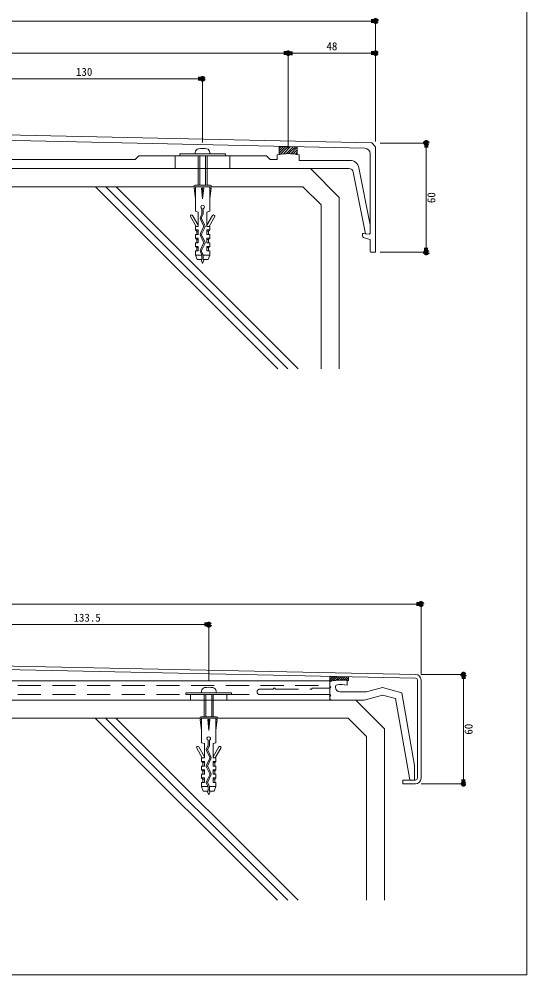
# Model space of a CAD drawing. Units: millimetres, scale not verified. Extents: x -690 to 690, y -477 to 478.
# Drawn here: x 411 to 690, y -477 to 48 of the extents above; entities that cross this region are included whole.
import ezdxf
from ezdxf.enums import TextEntityAlignment as Align

# ---------------------------------------------------------------- set-up
doc = ezdxf.new("R2010")
doc.units = ezdxf.units.MM
doc.header["$LTSCALE"] = 2
doc.linetypes.add('USER1', pattern=[9.525, 6.35, -3.175])
doc.linetypes.add('USER2', pattern=[19.05, 12.7, -6.35])
for name, color, linetype, lineweight in [('0-0_0', 7, 'Continuous', 80), ('0-1_WAKU', 7, 'Continuous', 18), ('0-3_KUTAI', 3, 'Continuous', 18), ('0-4_BOUSUI', 1, 'Continuous', 18), ('0-6_HATCH', 9, 'Continuous', 18), ('0-7_KASAGI', 150, 'Continuous', 18), ('0-8_sunpo', 7, 'Continuous', 18), ('0-9_KANAMONO_SCREW', 4, 'Continuous', 18)]:
    doc.layers.add(name, color=color, linetype=linetype, lineweight=lineweight)
doc.styles.add('ＭＳ ゴシック', font='')
doc.styles.get('ＭＳ ゴシック').set_extended_font_data('MS Gothic')

# ---------------------------------------------------------------- blocks, each defined once
blk = doc.blocks.new('_Dot')
at = {"layer": '0-0_0'}
for p, q in [((-0.5, 0), (-1, 0)), ((0.25, 0), (-0.25, 0))]:
    blk.add_line(p, q, dxfattribs=at)
blk.add_circle((0, 0), 0.25, dxfattribs=at)

msp = doc.modelspace()

# ---------------------------------------------------------------- linework, layer by layer
at = {"layer": '0-1_WAKU'}
msp.add_lwpolyline([(-689.991, -477.444), (690.009, -477.444), (690.009, 477.556), (-689.991, 477.556)], close=True, dxfattribs=at)
at = {"layer": '0-3_KUTAI'}
for p, q in [((567.009, -44.459), (577.009, -54.459)), ((577.009, -54.459), (577.009, -144.459)), ((591.895, -336.454), (601.895, -346.454)), ((601.895, -346.454), (601.895, -436.454))]:
    msp.add_line(p, q, dxfattribs=at)
for points in [[(177.009, -144.459), (177.009, -44.459), (567.009, -44.459)], [(151.895, -436.454), (151.895, -336.454), (591.895, -336.454)]]:
    msp.add_lwpolyline(points, dxfattribs=at)
at = {"layer": '0-4_BOUSUI'}
for points in [[(587.009, -144.459), (587.009, -50.317), (571.151, -34.459), (225.669, -34.459), (217.009, -39.459), (197.009, -39.459)], [(611.895, -436.454), (611.895, -342.312), (596.037, -326.454), (200.555, -326.454), (191.895, -331.454), (171.895, -331.454)]]:
    msp.add_lwpolyline(points, dxfattribs=at)
at = {"layer": '0-6_HATCH'}
for p, q in [((453.223, -44.459), (553.223, -144.459)), ((458.88, -44.459), (558.88, -144.459)), ((464.537, -44.459), (564.537, -144.459)), ((453.109, -336.454), (553.109, -436.454)), ((458.766, -336.454), (558.766, -436.454)), ((464.423, -336.454), (564.423, -436.454))]:
    msp.add_line(p, q, dxfattribs=at)
at = {"layer": '0-7_KASAGI'}
for p, q in [((554.009, -23.369), (555.073, -22.305)), ((554.009, -24.716), (556.391, -22.335)), ((554.009, -26.063), (557.708, -22.364)), ((554.804, -26.615), (559.026, -22.393)), ((556.368, -26.399), (560.344, -22.423)), ((557.827, -26.287), (561.662, -22.452)), ((559.201, -26.26), (562.979, -22.481)), ((560.504, -26.304), (564.009, -22.798)), ((561.746, -26.409), (564.009, -24.145)), ((562.933, -26.569), (564.009, -25.492)), ((604.009, -69.923), (604.009, -26.327)), ((592.274, -34.459), (171.744, -34.459)), ((599.709, -71.045), (599.709, -70.694)), ((600.244, -70.196), (603.474, -70.421)), ((606.509, -80.459), (604.509, -80.459)), ((581.895, -316.98), (581.895, -313.412)), ((581.895, -314.142), (582.61, -313.427)), ((581.895, -315.265), (583.709, -313.45)), ((581.895, -316.387), (584.809, -313.473)), ((583.575, -315.83), (585.909, -313.496)), ((584.893, -315.635), (587.008, -313.519)), ((586.134, -315.516), (588.108, -313.542)), ((587.312, -315.46), (589.208, -313.565)), ((588.435, -315.46), (590.307, -313.588)), ((589.511, -315.506), (591.407, -313.611)), ((590.545, -315.595), (592.02, -314.12)), ((581.895, -318.954), (581.895, -316.98)), ((581.895, -323.454), (581.895, -319.954)), ((584.895, -319.047), (584.895, -319.454)), ((591.395, -315.7), (591.395, -318.228)), ((591.563, -315.7), (592.02, -315.243)), ((629.895, -369.454), (629.895, -315.392)), ((631.895, -315.392), (631.895, -369.454)), ((581.895, -325.454), (581.895, -324.454))]:
    msp.add_line(p, q, dxfattribs=at)
at = {"layer": '0-7_KASAGI', "linetype": 'USER2'}
for p, q in [((497.009, -34.459), (497.009, -27.459)), ((527.009, -34.459), (527.009, -27.459))]:
    msp.add_line(p, q, dxfattribs=at)
at = {"layer": '0-7_KASAGI', "linetype": 'USER1'}
for p, q in [((181.895, -318.454), (581.895, -318.454)), ((551.095, -319.954), (551.695, -319.954)), ((181.895, -323.454), (581.895, -323.454)), ((505.395, -326.454), (505.395, -323.454)), ((525.395, -326.454), (525.395, -323.454)), ((581.895, -323.454), (543.395, -323.454))]:
    msp.add_line(p, q, dxfattribs=at)
at = {"layer": '0-7_KASAGI'}
for points in [[(157.009, -79.959), (157.009, -10.459), (159.009, -8.459), (174.918, -8.812), (177.009, -10.903), (604.964, -20.413), (607.009, -22.459), (607.009, -79.959)], [(601.076, -23.328), (175.739, -13.876), (173.648, -11.785), (163.076, -11.55)], [(564.009, -26.764), (564.009, -22.504), (554.009, -22.282), (554.009, -26.764)], [(384.509, -29.459), (475.009, -29.459), (477.009, -27.459), (547.009, -27.459), (549.009, -29.459), (553.009, -29.459), (553.009, -26.989)], [(565.009, -26.989), (565.009, -29.959), (592.899, -29.959)], [(603.474, -70.421), (601.392, -70.276), (594.727, -36.475)], [(597.804, -33.992), (604.009, -65.459), (604.009, -69.923)], [(604.009, -79.959), (604.009, -73.459), (600.775, -72.48)], [(134.895, -300.454), (149.895, -300.454), (151.895, -302.454), (628.958, -312.392)], [(628.916, -314.392), (151.05, -304.436), (149.067, -302.454), (134.895, -302.454)], [(592.02, -313.623), (592.02, -315.7), (591.395, -315.7)], [(587.395, -321.954), (601.958, -321.954), (610.717, -319.607), (621.342, -322.454), (628.395, -362.454), (628.395, -369.917)], [(627.86, -370.416), (625.711, -370.266), (617.845, -325.658), (610.717, -323.748), (600.618, -326.454), (582.895, -326.454)], [(628.895, -372.454), (621.895, -372.454), (621.895, -370.454), (628.895, -370.454)]]:
    msp.add_lwpolyline(points, dxfattribs=at)
msp.add_lwpolyline([(181.895, -315.954), (181.895, -326.454), (581.895, -326.454), (581.895, -315.954)], close=True, dxfattribs=at)
at = {"layer": '0-7_KASAGI', "linetype": 'USER1'}
for points in [[(543.395, -320.454), (550.895, -320.454), (550.895, -320.154)], [(551.895, -320.154), (551.895, -320.454), (571.895, -320.454), (571.895, -319.954), (581.895, -319.954)]]:
    msp.add_lwpolyline(points, dxfattribs=at)
at = {"layer": '0-7_KASAGI'}
for centre, radius, start, end in [((601.009, -26.327), 3, 360, 88.72697), ((559.009, -51.259), 25, 76.11346, 103.88654), ((559.009, -51.259), 25, 78.46304, 101.53696), ((592.899, -34.959), 5, 11.15466, 90), ((592.274, -36.959), 2.5, 11.15466, 90), ((600.209, -70.694), 0.5, 86, 180), ((601.209, -71.045), 1.5, 180, 253.17022), ((603.509, -69.923), 0.5, 266, 0), ((603.509, -69.923), 0.5, 266, 360), ((604.509, -79.959), 0.5, 180, 270), ((606.509, -79.959), 0.5, 270, 0), ((628.895, -315.392), 1, 0, 88.80651), ((628.895, -315.392), 3, 360, 88.80651), ((582.895, -316.98), 1, 102.0247, 180), ((581.895, -319.454), 0.5, 270, 90), ((587.895, -340.454), 25, 81.95215, 102.0247), ((585.895, -319.047), 1, 95.33756, 180), ((587.395, -319.454), 2.5, 180, 270), ((587.895, -340.454), 22.5, 81.05098, 95.33756), ((581.895, -323.954), 0.5, 270, 90), ((582.895, -325.454), 1, 180, 270), ((627.895, -369.917), 0.5, 266, 0), ((628.895, -369.454), 3, 270, 0), ((628.895, -369.454), 1, 270, 0)]:
    msp.add_arc(centre, radius, start, end, dxfattribs=at)
at = {"layer": '0-7_KASAGI', "linetype": 'USER1'}
for centre, radius, start, end in [((551.095, -320.154), 0.2, 90, 180), ((551.695, -320.154), 0.2, 0, 90), ((543.395, -321.954), 1.5, 90, 270)]:
    msp.add_arc(centre, radius, start, end, dxfattribs=at)
at = {"layer": '0-8_sunpo'}
for p, q in [((159.409, 46.567), (604.609, 46.567)), ((607.009, -19.513), (607.009, 46.567)), ((207.409, 28.914), (556.609, 28.914)), ((559.009, -23.259), (559.009, 28.914)), ((559.009, -23.259), (559.009, 28.912)), ((561.409, 28.912), (604.609, 28.912)), ((607.009, -19.513), (607.009, 28.912)), ((384.409, 14.85), (509.609, 14.85)), ((512.009, -20.059), (512.009, 14.85)), ((609.509, -20.459), (634.778, -20.459)), ((634.778, -78.059), (634.778, -22.859)), ((609.509, -80.459), (634.778, -80.459)), ((134.295, -273.722), (629.495, -273.722)), ((631.895, -312.392), (631.895, -273.722)), ((384.295, -285.01), (512.995, -285.01)), ((515.395, -316.054), (515.395, -285.01)), ((631.895, -312.454), (655.222, -312.454)), ((655.222, -370.054), (655.222, -314.854)), ((631.895, -372.454), (655.222, -372.454))]:
    msp.add_line(p, q, dxfattribs=at)
at = {"layer": '0-9_KANAMONO_SCREW'}
for p, q in [((509.509, -43.609), (509.509, -27.459)), ((510.409, -43.609), (510.409, -27.459)), ((513.609, -43.609), (513.609, -27.459)), ((514.509, -43.609), (514.509, -27.459)), ((507.059, -44.459), (516.959, -44.459)), ((516.109, -43.609), (507.909, -43.609)), ((511.409, -45.159), (512.609, -45.159)), ((511.409, -45.159), (512.009, -51.159)), ((512.009, -51.159), (512.009, -45.159)), ((512.609, -45.159), (512.009, -51.159)), ((511.659, -56.546), (511.659, -59.227)), ((512.359, -59.227), (512.359, -56.546)), ((508.455, -66.209), (505.38, -60.884)), ((506.506, -60.234), (509.609, -65.609)), ((511.593, -59.513), (510.81, -61.116)), ((510.81, -62.302), (512.58, -65.923)), ((511.438, -61.423), (512.222, -59.82)), ((513.209, -65.616), (511.438, -61.994)), ((517.512, -60.234), (514.409, -65.609)), ((515.564, -66.209), (518.638, -60.884)), ((512.58, -66.494), (510.81, -70.116)), ((511.438, -70.423), (513.209, -66.802)), ((515.909, -68.209), (515.259, -68.859)), ((508.759, -68.859), (508.759, -70.709)), ((508.759, -73.359), (508.759, -75.209)), ((510.81, -71.302), (512.58, -74.923)), ((513.209, -74.616), (511.438, -70.994)), ((515.259, -68.859), (514.409, -68.859)), ((515.259, -68.859), (515.259, -70.709)), ((515.259, -73.359), (515.259, -75.209)), ((508.759, -77.859), (508.759, -79.709)), ((512.58, -75.494), (510.81, -79.116)), ((511.438, -79.423), (513.209, -75.802)), ((515.259, -77.859), (515.259, -79.709)), ((508.109, -81.959), (511.617, -81.959)), ((510.81, -80.302), (511.593, -81.905)), ((512.222, -81.597), (511.438, -79.994)), ((515.909, -81.959), (512.339, -81.959)), ((512.895, -335.604), (512.895, -323.454)), ((513.795, -335.604), (513.795, -323.454)), ((516.995, -335.604), (516.995, -323.454)), ((517.895, -335.604), (517.895, -323.454)), ((519.495, -335.604), (511.295, -335.604)), ((510.445, -336.454), (520.345, -336.454)), ((514.795, -337.154), (515.995, -337.154)), ((514.795, -337.154), (515.395, -343.154)), ((515.395, -343.154), (515.395, -337.154)), ((515.995, -337.154), (515.395, -343.154)), ((514.979, -351.508), (514.195, -353.111)), ((515.045, -348.54), (515.045, -351.222)), ((515.745, -351.222), (515.745, -348.54)), ((511.84, -358.204), (508.766, -352.879)), ((509.892, -352.229), (512.995, -357.604)), ((514.195, -354.297), (515.966, -357.918)), ((514.824, -353.418), (515.608, -351.815)), ((516.595, -357.611), (514.824, -353.989)), ((520.898, -352.229), (517.795, -357.604)), ((518.95, -358.204), (522.024, -352.879)), ((512.145, -360.854), (512.145, -362.704)), ((515.966, -358.489), (514.195, -362.111)), ((514.824, -362.418), (516.595, -358.797)), ((518.645, -360.854), (517.795, -360.854)), ((519.295, -360.204), (518.645, -360.854)), ((518.645, -360.854), (518.645, -362.704)), ((512.145, -365.354), (512.145, -367.204)), ((514.195, -363.297), (515.966, -366.918)), ((515.966, -367.489), (514.195, -371.111)), ((516.595, -366.611), (514.824, -362.989)), ((518.645, -365.354), (518.645, -367.204)), ((512.145, -369.854), (512.145, -371.704)), ((514.195, -372.297), (514.979, -373.9)), ((514.824, -371.418), (516.595, -367.797)), ((515.608, -373.592), (514.824, -371.989)), ((518.645, -369.854), (518.645, -371.704)), ((511.495, -373.954), (515.003, -373.954)), ((519.295, -373.954), (515.725, -373.954))]:
    msp.add_line(p, q, dxfattribs=at)
for points in [[(516.009, -25.6), (516.009, -26.459), (508.009, -26.459), (508.009, -25.6)], [(508.109, -45.159), (507.309, -45.159), (508.109, -51.159)], [(511.659, -82.19), (511.659, -84.459), (509.009, -84.459), (508.109, -81.959), (508.109, -79.709), (509.609, -79.709), (509.609, -77.209), (508.109, -77.209), (508.109, -75.209), (509.609, -75.209), (509.609, -72.709), (508.109, -72.709), (508.109, -70.709), (509.609, -70.709), (509.609, -68.209), (508.109, -68.209), (508.109, -66.209), (509.609, -66.209), (509.609, -58.409), (508.109, -57.909), (508.109, -44.459)], [(515.909, -44.459), (515.909, -57.909), (514.409, -58.409), (514.409, -66.209), (515.909, -66.209), (515.909, -68.209), (514.409, -68.209), (514.409, -70.709), (515.909, -70.709), (515.909, -72.709), (514.409, -72.709), (514.409, -75.209), (515.909, -75.209), (515.909, -77.209), (514.409, -77.209), (514.409, -79.709), (515.909, -79.709), (515.909, -81.959), (515.009, -84.459), (512.359, -84.459), (512.359, -82.19)], [(515.909, -45.159), (516.709, -45.159), (515.909, -51.159)], [(508.109, -68.209), (508.759, -68.859), (509.609, -68.859)], [(508.109, -72.709), (508.759, -73.359), (509.609, -73.359)], [(515.909, -72.709), (515.259, -73.359), (514.409, -73.359)], [(508.109, -77.209), (508.759, -77.859), (509.609, -77.859)], [(515.909, -77.209), (515.259, -77.859), (514.409, -77.859)], [(511.185, -84.459), (512.009, -86.609), (512.833, -84.459)], [(519.395, -321.595), (519.395, -322.454), (511.395, -322.454), (511.395, -321.595)], [(511.495, -337.154), (510.695, -337.154), (511.495, -343.154)], [(515.045, -374.185), (515.045, -376.454), (512.395, -376.454), (511.495, -373.954), (511.495, -371.704), (512.995, -371.704), (512.995, -369.204), (511.495, -369.204), (511.495, -367.204), (512.995, -367.204), (512.995, -364.704), (511.495, -364.704), (511.495, -362.704), (512.995, -362.704), (512.995, -360.204), (511.495, -360.204), (511.495, -358.204), (512.995, -358.204), (512.995, -350.404), (511.495, -349.904), (511.495, -336.454)], [(519.295, -336.454), (519.295, -349.904), (517.795, -350.404), (517.795, -358.204), (519.295, -358.204), (519.295, -360.204), (517.795, -360.204), (517.795, -362.704), (519.295, -362.704), (519.295, -364.704), (517.795, -364.704), (517.795, -367.204), (519.295, -367.204), (519.295, -369.204), (517.795, -369.204), (517.795, -371.704), (519.295, -371.704), (519.295, -373.954), (518.395, -376.454), (515.745, -376.454), (515.745, -374.185)], [(519.295, -337.154), (520.095, -337.154), (519.295, -343.154)], [(511.495, -360.204), (512.145, -360.854), (512.995, -360.854)], [(511.495, -364.704), (512.145, -365.354), (512.995, -365.354)], [(519.295, -364.704), (518.645, -365.354), (517.795, -365.354)], [(511.495, -369.204), (512.145, -369.854), (512.995, -369.854)], [(519.295, -369.204), (518.645, -369.854), (517.795, -369.854)], [(514.571, -376.454), (515.395, -378.604), (516.219, -376.454)]]:
    msp.add_lwpolyline(points, dxfattribs=at)
for points in [[(499.509, -27.459), (524.509, -27.459), (524.509, -26.459), (499.509, -26.459)], [(502.895, -323.454), (527.895, -323.454), (527.895, -322.454), (502.895, -322.454)]]:
    msp.add_lwpolyline(points, close=True, dxfattribs=at)
for centre, radius, start, end in [((510.009, -25.6), 2, 98.06815, 180), ((512.009, -39.709), 16.25, 81.93185, 98.06815), ((514.009, -25.6), 2, 360, 81.93185), ((507.909, -44.459), 0.85, 90, 180), ((516.109, -44.459), 0.85, 0, 90), ((512.009, -55.609), 1, 290.48732, 249.51268), ((505.943, -60.559), 0.65, 30, 210), ((512.022, -61.709), 1.35, 153.9465, 206.0535), ((512.022, -61.709), 0.65, 153.9465, 206.0535), ((511.009, -59.227), 0.65, 333.9465, 360), ((511.009, -59.227), 1.35, 333.9465, 0), ((518.075, -60.559), 0.65, 330, 150), ((511.996, -66.209), 0.65, 333.9465, 26.0535), ((511.996, -66.209), 1.35, 333.9465, 26.0535), ((512.022, -70.709), 1.35, 153.9465, 206.0535), ((512.022, -70.709), 0.65, 153.9465, 206.0535), ((511.996, -75.209), 0.65, 333.9465, 26.0535), ((511.996, -75.209), 1.35, 333.9465, 26.0535), ((512.022, -79.709), 1.35, 153.9465, 206.0535), ((512.022, -79.709), 0.65, 153.9465, 206.0535), ((511.009, -82.19), 0.65, 0, 26.0535), ((511.009, -82.19), 1.35, 360, 26.0535), ((513.395, -321.595), 2, 98.06815, 180), ((515.395, -335.704), 16.25, 81.93185, 98.06815), ((517.395, -321.595), 2, 0, 81.93185), ((511.295, -336.454), 0.85, 90, 180), ((519.495, -336.454), 0.85, 360, 90), ((515.395, -347.604), 1, 290.48732, 249.51268), ((514.395, -351.222), 0.65, 333.9465, 0), ((514.395, -351.222), 1.35, 333.9465, 360), ((509.329, -352.554), 0.65, 30, 210), ((515.408, -353.704), 1.35, 153.9465, 206.0535), ((515.408, -353.704), 0.65, 153.9465, 206.0535), ((521.461, -352.554), 0.65, 330, 150), ((515.408, -362.704), 1.35, 153.9465, 206.0535), ((515.382, -358.204), 0.65, 333.9465, 26.0535), ((515.382, -358.204), 1.35, 333.9465, 26.0535), ((515.408, -362.704), 0.65, 153.9465, 206.0535), ((515.382, -367.204), 0.65, 333.9465, 26.0535), ((515.382, -367.204), 1.35, 333.9465, 26.0535), ((515.408, -371.704), 1.35, 153.9465, 206.0535), ((515.408, -371.704), 0.65, 153.9465, 206.0535), ((514.395, -374.185), 0.65, 360, 26.0535), ((514.395, -374.185), 1.35, 0, 26.0535)]:
    msp.add_arc(centre, radius, start, end, dxfattribs=at)

# ---------------------------------------------------------------- block references
at = {"layer": '0-8_sunpo', "xscale": 2.4, "yscale": 2.4}
for p in [(607.009, 46.567), (559.009, 28.914), (607.009, 28.912), (512.009, 14.85), (631.895, -273.722), (515.395, -285.01)]:
    msp.add_blockref('_Dot', p, dxfattribs=at)
for p, rotation in [((559.009, 28.912), 180), ((634.778, -20.459), 90), ((634.778, -80.459), 270), ((655.222, -312.454), 90), ((655.222, -372.454), 270)]:
    msp.add_blockref('_Dot', p, dxfattribs=dict(at, rotation=rotation))

# ---------------------------------------------------------------- texts
at = {"layer": '0-8_sunpo', "style": 'ＭＳ ゴシック'}
for s, p in [('48', (580.009, 29.212)), ('130', (442.509, 15.15)), ('133.5', (441.145, -284.71))]:
    msp.add_text(s, height=4.399, dxfattribs=at).set_placement(p, align=Align.BOTTOM_LEFT)
for p in [(641.078, -53.459), (661.522, -345.454)]:
    msp.add_text('60', height=4.399, rotation=90, dxfattribs=at).set_placement(p, align=Align.BOTTOM_LEFT)

doc.saveas('drawing.dxf')
